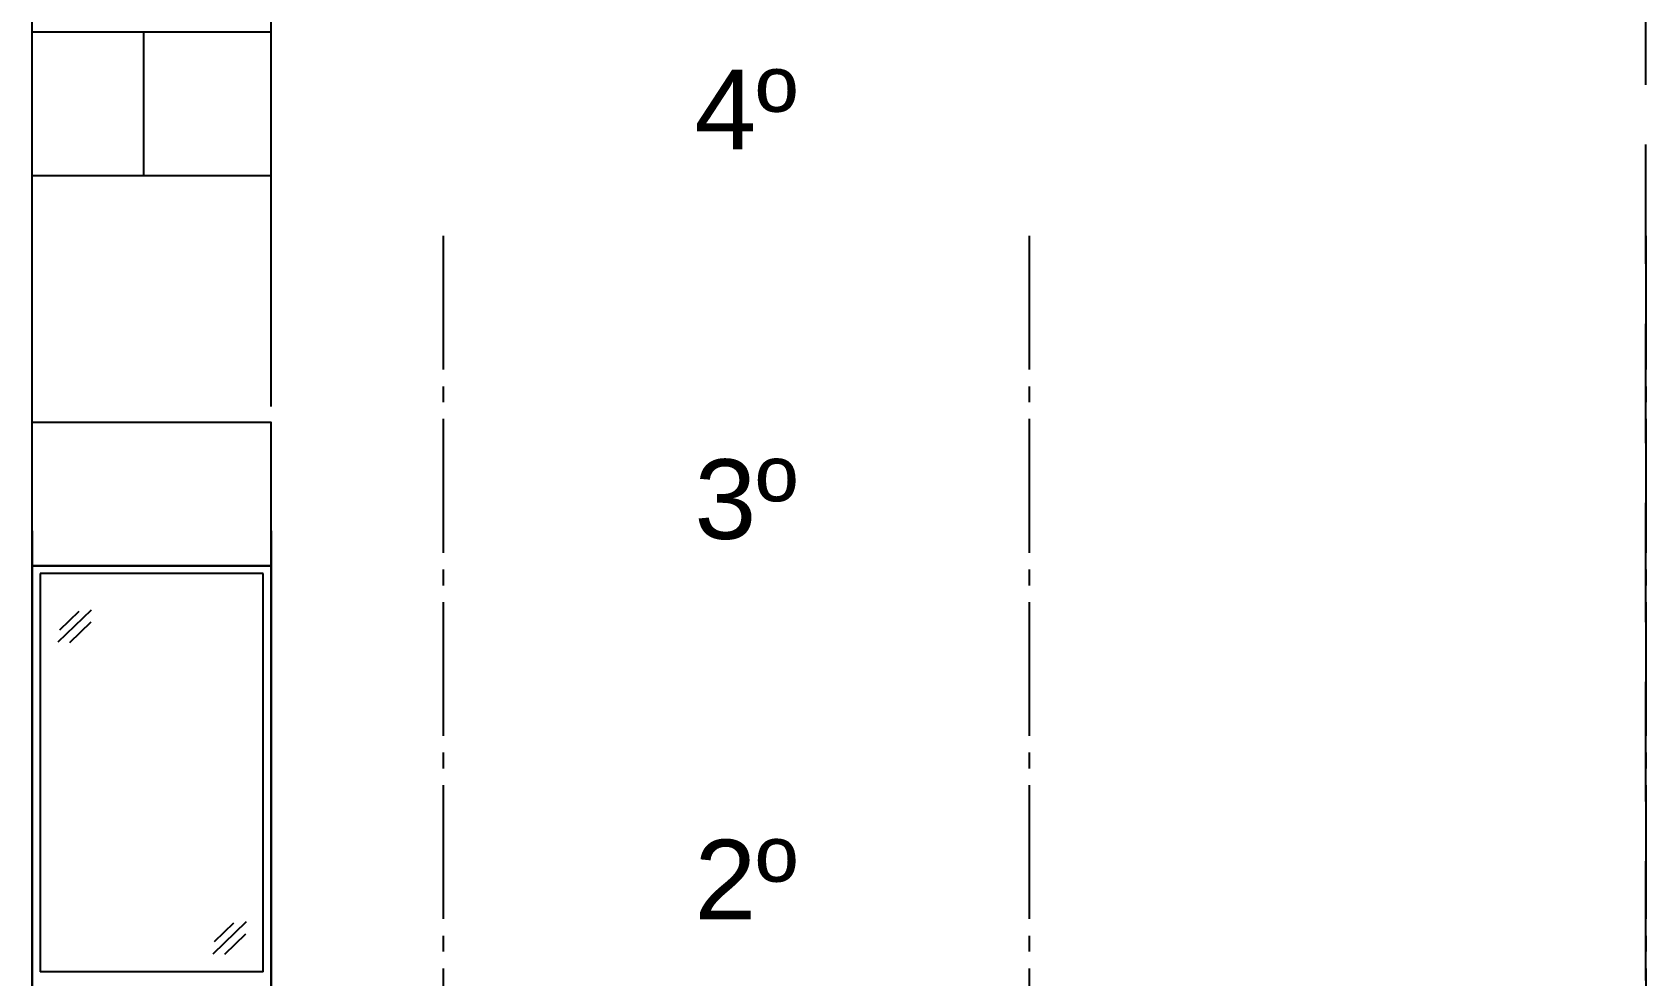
# Model space of a CAD drawing. Header units: millimetres. Extents: x 1217 to 2428, y 234 to 779.
# Drawn here: x 2135.26 to 2145.39, y 379.58 to 385.5 of the extents above; entities that cross this region are included whole.
import ezdxf

# ---------------------------------------------------------------- set-up
doc = ezdxf.new("R2010")
doc.units = ezdxf.units.MM
doc.linetypes.add('ACAD_ISO04W100', pattern=[30, 24, -3, 0, -3])
doc.linetypes.add('HIDDEN', pattern=[0.375, 0.25, -0.125])
for name, color, linetype in [('0.1', 251, 'Continuous'), ('0.2', 2, 'Continuous'), ('Ejes', 8, 'Continuous'), ('Texto', 1, 'Continuous')]:
    doc.layers.add(name, color=color, linetype=linetype)
doc.styles.get("Standard").update_dxf_attribs({"font": 'arial.ttf'})

msp = doc.modelspace()

# ---------------------------------------------------------------- linework, layer by layer
at = {"layer": '0.1', "ltscale": 3}
for p, q in [((2135.25915, 382.37099, 0), (2135.25915, 377.47099, 0)), ((2136.75896, 377.47099, 0), (2136.75896, 382.37099, 0)), ((2136.75896, 382.15099, 0), (2135.25915, 382.15099, 0)), ((2136.70896, 382.10099, 0), (2135.30915, 382.10099, 0)), ((2135.30915, 382.10099, 0), (2135.30915, 379.60099, 0)), ((2136.70896, 379.60099, 0), (2136.70896, 382.10099, 0))]:
    msp.add_line(p, q, dxfattribs=at)
at = {"layer": '0.1', "ltscale": 3, "elevation": 0}
for points in [[(2136.75896, 383.15099), (2136.75896, 434.50099)], [(2135.25915, 384.60099), (2135.25915, 387.05099)], [(2135.25915, 384.60099), (2135.95896, 384.60099), (2135.95896, 385.50099), (2135.25915, 385.50099)], [(2135.95896, 384.60099), (2136.75896, 384.60099), (2136.75896, 385.50099), (2135.95896, 385.50099)], [(2135.25915, 377.37099), (2135.25915, 384.82099)], [(2135.25915, 382.15099), (2136.75896, 382.15099), (2136.75896, 383.05099), (2135.25915, 383.05099)], [(2136.75896, 382.37099), (2136.75896, 377.47099)], [(2135.42263, 381.67199), (2135.63153, 381.87353)], [(2135.43122, 381.74841), (2135.5532, 381.86609)], [(2135.49599, 381.66953), (2135.62875, 381.7976)], [(2136.39518, 379.71447), (2136.60409, 379.91601)], [(2136.40377, 379.79089), (2136.52575, 379.90857)], [(2136.46855, 379.71201), (2136.6013, 379.84008)], [(2136.70896, 379.60099), (2135.30915, 379.60099)]]:
    msp.add_lwpolyline(points, dxfattribs=at)
at = {"layer": '0.2', "linetype": 'HIDDEN', "ltscale": 3, "elevation": 0}
msp.add_lwpolyline([(2145.39161, 376.17099), (2145.3916, 395.43387)], dxfattribs=at)
at = {"layer": 'Ejes', "linetype": 'ACAD_ISO04W100', "ltscale": 0.035, "elevation": 0}
for points in [[(2137.84018, 384.22243), (2137.84018, 373.9818)], [(2137.84018, 384.22243), (2137.84018, 373.9818)], [(2141.51895, 384.22243), (2141.51895, 373.9818)], [(2145.3916, 384.22243), (2145.3916, 373.9818)]]:
    msp.add_lwpolyline(points, dxfattribs=at)

# ---------------------------------------------------------------- texts
at = {"layer": 'Texto', "char_height": 0.5, "width": 0.4782903, "attachment_point": 5}
for s, insert in [('4º', (2139.73959, 385.01552, 0)), ('3º', (2139.73959, 382.56552, 0)), ('2º', (2139.73959, 380.18025, 0))]:
    msp.add_mtext(s, dxfattribs=dict(at, insert=insert))

doc.saveas('drawing.dxf')
